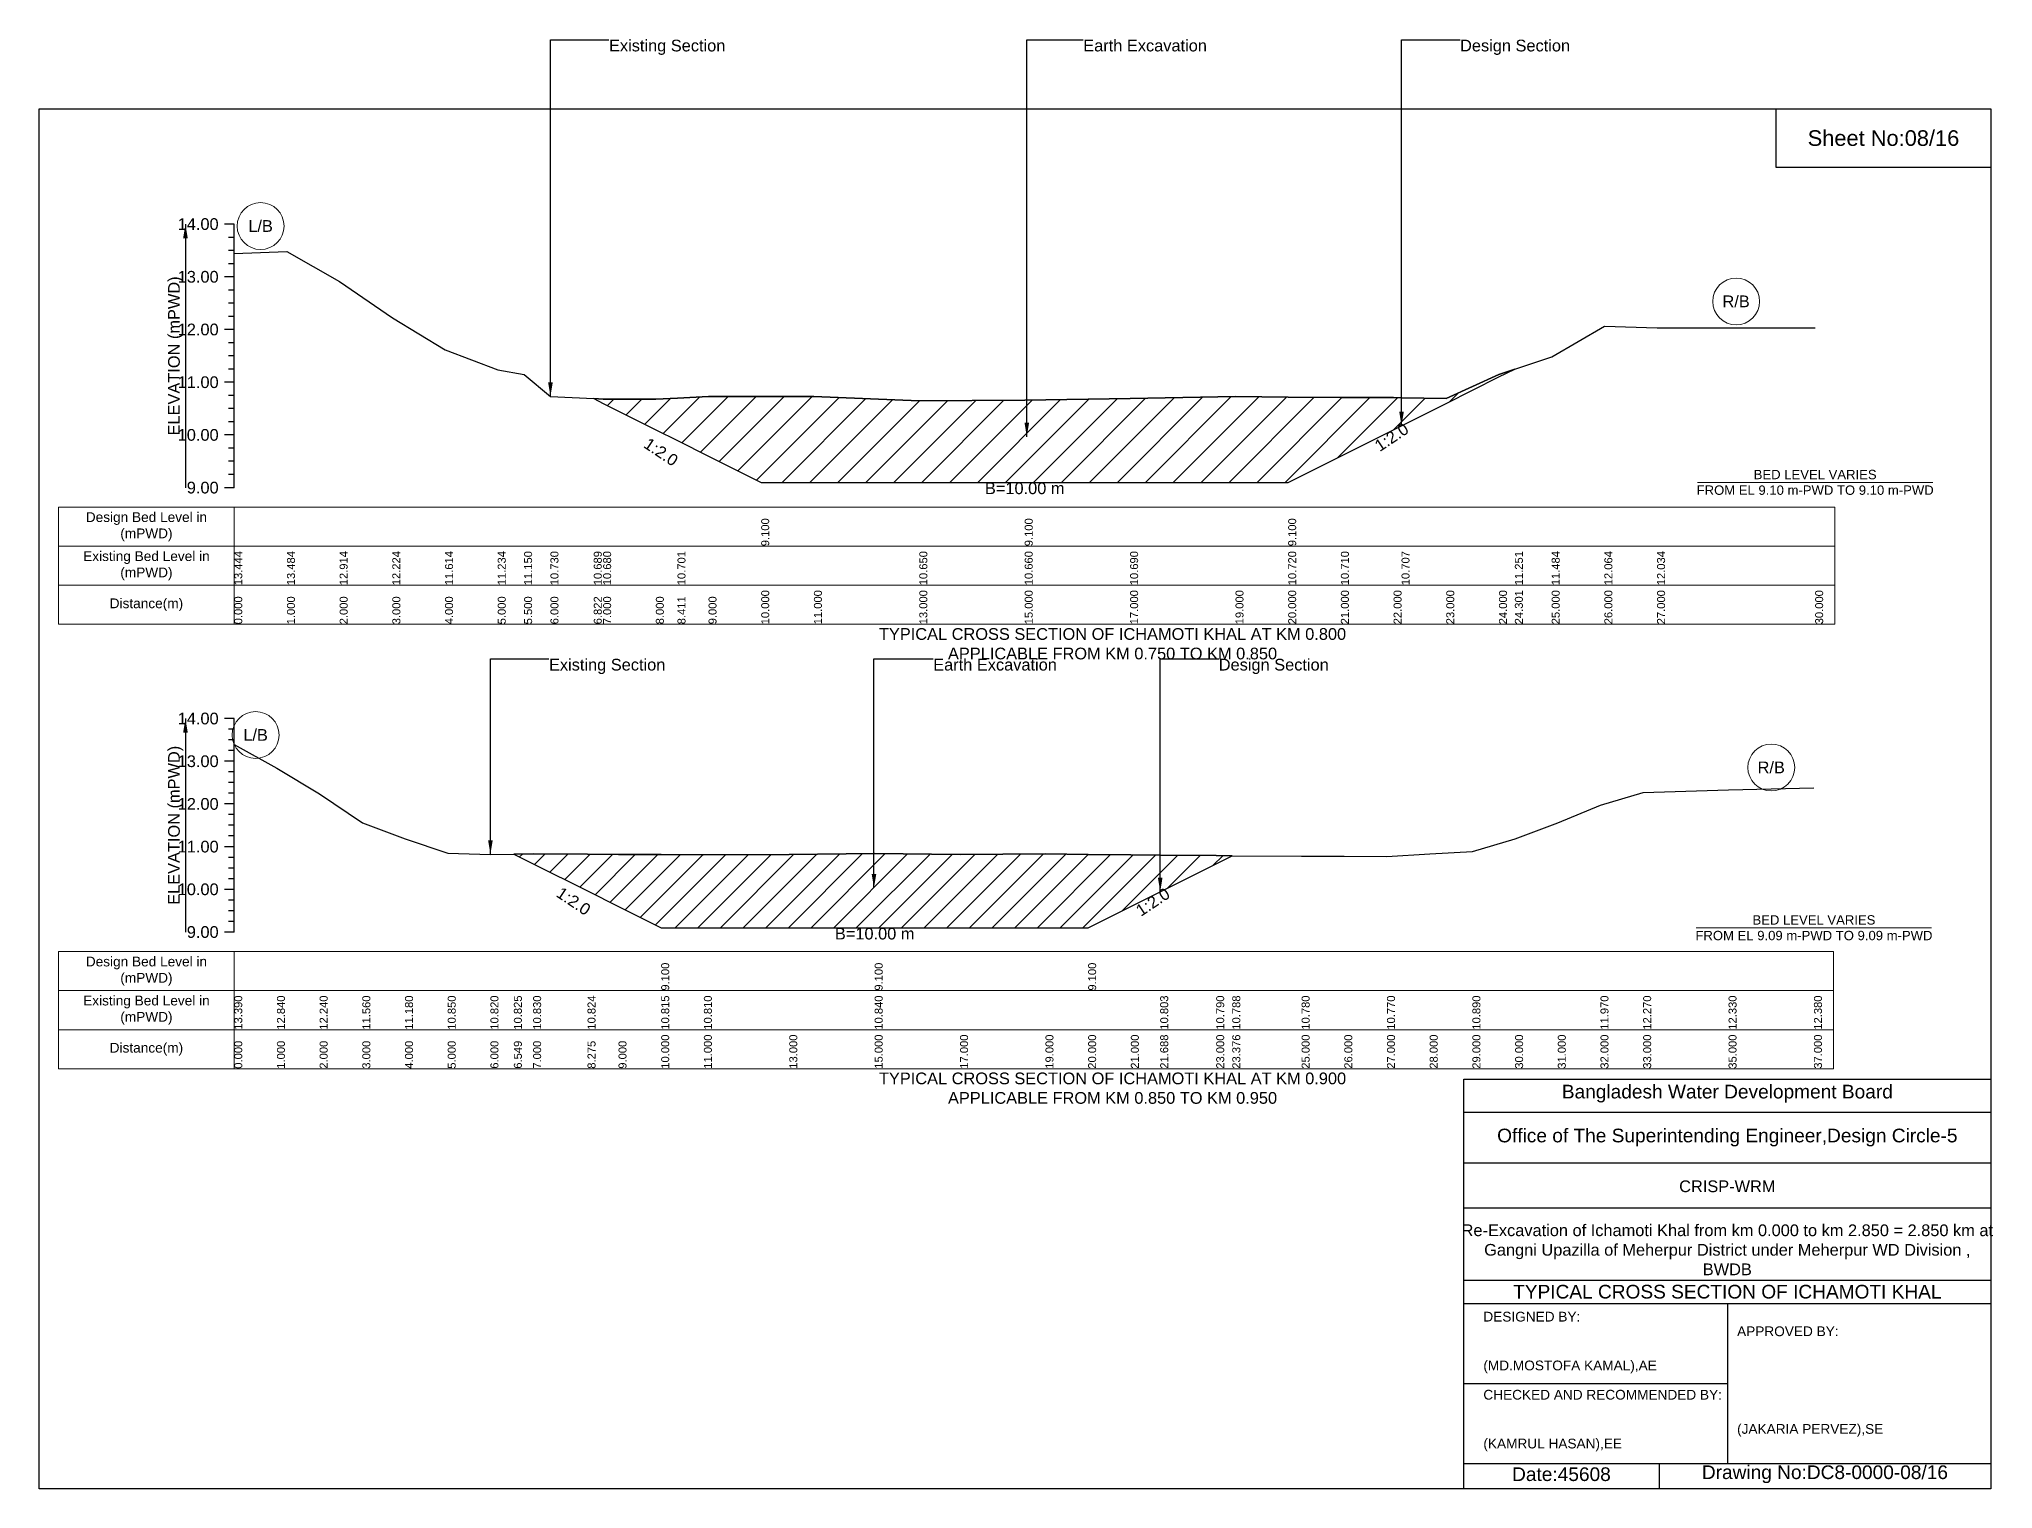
# Model space of a CAD drawing. Header units: inches. Extents: x 91000 to 258009, y -5656 to 391.
# Drawn here: x 170000 to 178009, y -5656 to 286 of the extents above; entities that cross this region are included whole.
import ezdxf

# ---------------------------------------------------------------- set-up
doc = ezdxf.new("R2010")
doc.units = ezdxf.units.IN
doc.header["$LTSCALE"] = 7
doc.header["$MEASUREMENT"] = 0
for name, color, linetype, lineweight in [('Cross section Data Border', 7, 'Continuous', 9), ('Cross Section Labels', 7, 'Continuous', 9), ('Existing_Bed_Level for Xsection', 7, 'Continuous', 25)]:
    doc.layers.add(name, color=color, linetype=linetype, lineweight=lineweight)
doc.styles.get("Standard").update_dxf_attribs({"font": 'arial.ttf'})
doc.dimstyles.get("Standard").update_dxf_attribs({"dimtxt": 0.18, "dimasz": 0.18, "dimexe": 0.18, "dimexo": 0.0625, "dimgap": 0.09, "dimtad": 0, "dimtih": 1, "dimtoh": 1, "dimdec": 4, "dimzin": 0, "dimdsep": 46, "dimtxsty": 'Standard', "dimcen": 0.09, "dimadec": 0, "dimazin": 0, "dimtfac": 1, "dimtdec": 4, "dimtofl": 0, "dimtmove": 0, "dimatfit": 3, "dimfxl": 1, "dimtolj": 1, "dimtzin": 0, "dimarcsym": 0})

msp = doc.modelspace()

# ---------------------------------------------------------------- hatches: boundary and pattern name
at = {"layer": 'Existing_Bed_Level for Xsection'}
h = msp.add_hatch(dxfattribs=at)
h.set_pattern_fill('ANSI31', color=256, scale=648, style=0)
h.paths.add_polyline_path([(172273.6, -1187.6), (172312, -1206.8), (172528, -1314.8), (172616.8, -1359.2), (172744, -1422.8), (172960, -1530.8), (173176, -1530.8), (173608, -1530.8), (174040, -1530.8), (174472, -1530.8), (174904, -1530.8), (175120, -1530.8), (175336, -1422.8), (175552, -1314.8), (175584.5, -1298.5), (175768, -1206.8), (175984, -1098.8), (176049.1, -1066.3), (175984, -1088), (175768, -1187.4), (175584.5, -1183.7), (175552, -1183), (175336, -1183), (175120, -1180.9), (174904, -1178.7), (174472, -1187.4), (174040, -1193.8), (173608, -1196), (173176, -1178.7), (172960, -1178.7), (172744, -1178.7), (172616.8, -1185.1), (172528, -1189.5), (172312, -1189.5)])
h = msp.add_hatch(dxfattribs=at)
h.set_pattern_fill('ANSI31', color=256, scale=525, style=0)
h.paths.add_polyline_path([(171946.1, -3054.3), (172025, -3093.8), (172248, -3205.3), (172375, -3268.8), (172550, -3356.2), (172725, -3356.2), (173075, -3356.2), (173425, -3356.2), (173775, -3356.2), (174125, -3356.2), (174300, -3356.2), (174475, -3268.8), (174595.4, -3208.5), (174825, -3093.8), (174890.8, -3060.8), (174825, -3060.5), (174595.4, -3058.2), (174475, -3057), (174300, -3055.2), (174125, -3053.5), (173775, -3055.2), (173425, -3051.8), (173075, -3055.2), (172725, -3057), (172550, -3056.1), (172375, -3055.2), (172248, -3054.6), (172025, -3053.5)])

# ---------------------------------------------------------------- linework, layer by layer
for points in [[(170000, 0), (178000, 0), (178000, -5656), (170000, -5656)], [(177120, 0), (178000, 0), (178000, -240), (177120, -240)]]:
    msp.add_lwpolyline(points, close=True)
for points in [[(175840, -5656), (175840, -3976), (178000, -3976)], [(175840, -4112), (178000, -4112)], [(175840, -4320), (178000, -4320)], [(175840, -4504), (178000, -4504)], [(175840, -4800), (178000, -4800)], [(175840, -4896), (178000, -4896)], [(176920, -4896), (176920, -5552)], [(175840, -5224), (176920, -5224)], [(175840, -5552), (178000, -5552)], [(176640, -5552), (176640, -5656)]]:
    msp.add_lwpolyline(points)
at = {"layer": 'Cross section Data Border'}
for points in [[(170080, -1632.4), (177360, -1632.4), (177360, -2112.4), (170080, -2112.4)], [(170080, -3453.8), (177355, -3453.8), (177355, -3933.8), (170080, -3933.8)]]:
    msp.add_lwpolyline(points, close=True, dxfattribs=at)
for points in [[(170800, -1632.4), (170800, -2112.4)], [(170080, -1792.4), (177360, -1792.4)], [(170080, -1952.4), (177360, -1952.4)], [(170800, -3453.8), (170800, -3933.8)], [(170080, -3613.8), (177355, -3613.8)], [(170080, -3773.8), (177355, -3773.8)]]:
    msp.add_lwpolyline(points, dxfattribs=at)
at = {"layer": 'Cross Section Labels'}
for points in [[(176797.8, -1530.8), (177762.2, -1530.8)], [(176792.8, -3356.2), (177757.2, -3356.2)]]:
    msp.add_lwpolyline(points, dxfattribs=at)
for centre in [(170908, -480.2), (176956, -789.1), (170887.5, -2566.1), (177100, -2699.1)]:
    msp.add_circle(centre, 96, dxfattribs=at)
at = {"layer": 'Existing_Bed_Level for Xsection'}
for points in [[(170800, -472.4), (170760, -472.4)], [(170800, -1552.4), (170800, -1336.4), (170800, -1120.4), (170800, -904.4), (170800, -688.4), (170800, -472.4)], [(170800, -526.4), (170776, -526.4)], [(170800, -580.4), (170776, -580.4)], [(170800, -634.4), (170776, -634.4)], [(170800, -592.5), (171016, -583.9), (171232, -707), (171448, -856), (171664, -987.8), (171880, -1069.9), (171988, -1088), (172096, -1178.7), (172273.6, -1187.6), (172312, -1189.5), (172528, -1189.5), (172616.8, -1185.1), (172744, -1178.7), (172960, -1178.7), (172960, -1178.7), (173176, -1178.7), (173608, -1196), (174040, -1193.8), (174040, -1193.8), (174472, -1187.4), (174904, -1178.7), (175120, -1180.9), (175120, -1180.9), (175336, -1183), (175552, -1183), (175584.5, -1183.7), (175768, -1187.4), (175984, -1088), (176049.1, -1066.3), (176200, -1015.9), (176416, -890.6), (176632, -897.1), (177280, -897.1)], [(170800, -688.4), (170760, -688.4)], [(170800, -742.4), (170776, -742.4)], [(170800, -796.4), (170776, -796.4)], [(170800, -850.4), (170776, -850.4)], [(170800, -904.4), (170760, -904.4)], [(170800, -958.4), (170776, -958.4)], [(170800, -1012.4), (170776, -1012.4)], [(170800, -1120.4), (170760, -1120.4)], [(170800, -1066.4), (170776, -1066.4)], [(170800, -1174.4), (170776, -1174.4)], [(170800, -1228.4), (170776, -1228.4)], [(170800, -1336.4), (170760, -1336.4)], [(170800, -1282.4), (170776, -1282.4)], [(170800, -1390.4), (170776, -1390.4)], [(170800, -1444.4), (170776, -1444.4)], [(170800, -1498.4), (170776, -1498.4)], [(170800, -1552.4), (170760, -1552.4)], [(170800, -2498.8), (170760, -2498.8)], [(170800, -2542.5), (170776, -2542.5)], [(170800, -3373.8), (170800, -3198.8), (170800, -3023.8), (170800, -2848.8), (170800, -2673.8), (170800, -2498.8)], [(170800, -2586.2), (170776, -2586.2)], [(170800, -2630), (170776, -2630)], [(170800, -2605.5), (170975, -2701.8), (171150, -2806.8), (171325, -2925.8), (171500, -2992.2), (171675, -3050), (171850, -3055.2), (171946.1, -3054.3), (172025, -3053.5), (172248, -3054.6), (172375, -3055.2), (172550, -3056.1), (172550, -3056.1), (172725, -3057), (173075, -3055.2), (173425, -3051.8), (173425, -3051.8), (173775, -3055.2), (174125, -3053.5), (174300, -3055.2), (174300, -3055.2), (174475, -3057), (174595.4, -3058.2), (174825, -3060.5), (174890.8, -3060.8), (175175, -3062.2), (175350, -3062.2), (175525, -3064), (175700, -3053.5), (175875, -3043), (176050, -2992.2), (176225, -2925.8), (176400, -2854), (176575, -2801.5), (176925, -2791), (177275, -2782.2)], [(170800, -2673.8), (170760, -2673.8)], [(170800, -2717.5), (170776, -2717.5)], [(170800, -2761.2), (170776, -2761.2)], [(170800, -2848.8), (170760, -2848.8)], [(170800, -2805), (170776, -2805)], [(170800, -2892.5), (170776, -2892.5)], [(170800, -2936.2), (170776, -2936.2)], [(170800, -3023.8), (170760, -3023.8)], [(170800, -2980), (170776, -2980)], [(170800, -3067.5), (170776, -3067.5)], [(170800, -3111.2), (170776, -3111.2)], [(170800, -3198.8), (170760, -3198.8)], [(170800, -3155), (170776, -3155)], [(170800, -3242.5), (170776, -3242.5)], [(170800, -3286.2), (170776, -3286.2)], [(170800, -3330), (170776, -3330)], [(170800, -3373.8), (170760, -3373.8)]]:
    msp.add_lwpolyline(points, dxfattribs=at)
for points in [[(172273.6, -1187.6), (172273.6, -1187.6), (172312, -1206.8), (172528, -1314.8), (172616.8, -1359.2), (172744, -1422.8), (172960, -1530.8), (172960, -1530.8), (173176, -1530.8), (173608, -1530.8), (174040, -1530.8), (174040, -1530.8), (174472, -1530.8), (174904, -1530.8), (175120, -1530.8), (175120, -1530.8), (175336, -1422.8), (175552, -1314.8), (175584.5, -1298.5), (175768, -1206.8), (175984, -1098.8), (176049.1, -1066.3), (176049.1, -1066.3), (176049.1, -1066.3), (175984, -1088), (175768, -1187.4), (175584.5, -1183.7), (175552, -1183), (175336, -1183), (175120, -1180.9), (175120, -1180.9), (174904, -1178.7), (174472, -1187.4), (174040, -1193.8), (174040, -1193.8), (173608, -1196), (173176, -1178.7), (172960, -1178.7), (172960, -1178.7), (172744, -1178.7), (172616.8, -1185.1), (172528, -1189.5), (172312, -1189.5), (172273.6, -1187.6)], [(171946.1, -3054.3), (171946.1, -3054.3), (172025, -3093.8), (172248, -3205.3), (172375, -3268.8), (172550, -3356.2), (172550, -3356.2), (172725, -3356.2), (173075, -3356.2), (173425, -3356.2), (173425, -3356.2), (173775, -3356.2), (174125, -3356.2), (174300, -3356.2), (174300, -3356.2), (174475, -3268.8), (174595.4, -3208.5), (174825, -3093.8), (174890.8, -3060.8), (174890.8, -3060.8), (174890.8, -3060.8), (174825, -3060.5), (174595.4, -3058.2), (174475, -3057), (174300, -3055.2), (174300, -3055.2), (174125, -3053.5), (173775, -3055.2), (173425, -3051.8), (173425, -3051.8), (173075, -3055.2), (172725, -3057), (172550, -3056.1), (172550, -3056.1), (172375, -3055.2), (172248, -3054.6), (172025, -3053.5), (171946.1, -3054.3)]]:
    msp.add_lwpolyline(points, close=True, dxfattribs=at)

# ---------------------------------------------------------------- texts
at = {"attachment_point": 5}
for s, insert, char_height in [('Sheet No:08/16', (177560, -120), 64), ('Bangladesh Water Development Board', (176920, -4036), 56), ('Office of The Superintending Engineer,Design Circle-5', (176920, -4216), 56)]:
    msp.add_mtext(s, dxfattribs=dict(at, insert=insert, char_height=char_height))
for s, insert, char_height, width, attachment_point in [('CRISP-WRM', (176920, -4416), 48, 2240, 5), ('Re-Excavation of Ichamoti Khal from km 0.000 to km 2.850 = 2.850 km at^JGangni Upazilla of Meherpur District under Meherpur WD Division ,^JBWDB', (176920, -4676), 48, 2160, 5), ('TYPICAL CROSS SECTION OF ICHAMOTI KHAL', (176920, -4848), 56, 2240, 5), ('DESIGNED BY:^J^J^J(MD.MOSTOFA KAMAL),AE', (175920, -5056), 40, 1120, 4), ('APPROVED BY:^J^J^J^J^J^J(JAKARIA PERVEZ),SE', (176960, -5216), 40, 1120, 4), ('CHECKED AND RECOMMENDED BY:^J^J^J(KAMRUL HASAN),EE', (175920, -5376), 40, 1120, 4), ('Date:45608', (176240, -5596), 56, 1120, 5), ('Drawing No:DC8-0000-08/16', (177320, -5596), 56, 1760, 5)]:
    msp.add_mtext(s, dxfattribs=dict(insert=insert, char_height=char_height, width=width, attachment_point=attachment_point))
at = {"layer": 'Cross section Data Border', "char_height": 40, "width": 640, "attachment_point": 5}
for s, insert in [('Design Bed Level in (mPWD)', (170440, -1712.4)), ('Existing Bed Level in (mPWD)', (170440, -1872.4)), ('Distance(m)', (170440, -2032.4)), ('Design Bed Level in (mPWD)', (170440, -3533.8)), ('Existing Bed Level in (mPWD)', (170440, -3693.8)), ('Distance(m)', (170440, -3853.8))]:
    msp.add_mtext(s, dxfattribs=dict(at, insert=insert))
at = {"layer": 'Cross Section Labels'}
for s, insert, char_height, attachment_point in [('Existing Section', (172336, 283.6), 48, 1), ('Earth Excavation', (174280, 283.6), 48, 1), ('Design Section', (175824.5, 283.6), 48, 1), ('L/B', (170908, -480.2), 48, 5), ('R/B', (176956, -789.1), 48, 5), ('BED LEVEL VARIES ^JFROM EL 9.10 m-PWD TO 9.10 m-PWD', (177280, -1530.8), 38.4, 5), ('B=10.00 m', (174040, -1530.8), 48, 2), ('TYPICAL CROSS SECTION OF ICHAMOTI KHAL AT KM 0.800^JAPPLICABLE FROM KM 0.750 TO KM 0.850', (174400, -2192.4), 48, 5), ('Existing Section', (172090, -2253.8), 48, 1), ('Earth Excavation', (173665, -2253.8), 48, 1), ('Design Section', (174835.4, -2253.8), 48, 1), ('L/B', (170887.5, -2566.1), 48, 5), ('R/B', (177100, -2699.1), 48, 5), ('B=10.00 m', (173425, -3356.2), 48, 2), ('BED LEVEL VARIES ^JFROM EL 9.09 m-PWD TO 9.09 m-PWD', (177275, -3356.2), 38.4, 5), ('TYPICAL CROSS SECTION OF ICHAMOTI KHAL AT KM 0.900^JAPPLICABLE FROM KM 0.850 TO KM 0.950', (174400, -4013.8), 48, 5)]:
    msp.add_mtext(s, dxfattribs=dict(at, insert=insert, char_height=char_height, attachment_point=attachment_point))
at = {"layer": 'Cross Section Labels', "char_height": 48, "attachment_point": 2}
for insert, rotation in [((172562.8, -1386.2), 326.30993), ((175530.5, -1325.5), 33.69007), ((172204.3, -3227.1), 326.30993), ((174551.7, -3230.4), 33.69007)]:
    msp.add_mtext('1:2.0', dxfattribs=dict(at, insert=insert, rotation=rotation))
at = {"layer": 'Existing_Bed_Level for Xsection', "char_height": 48, "attachment_point": 6}
for s, insert in [('14.00', (170736, -472.4)), ('13.00', (170736, -688.4)), ('12.00', (170736, -904.4)), ('11.00', (170736, -1120.4)), ('10.00', (170736, -1336.4)), ('9.00', (170736, -1552.4)), ('14.00', (170736, -2498.8)), ('13.00', (170736, -2673.8)), ('12.00', (170736, -2848.8)), ('11.00', (170736, -3023.8)), ('10.00', (170736, -3198.8)), ('9.00', (170736, -3373.8))]:
    msp.add_mtext(s, dxfattribs=dict(at, insert=insert))
at = {"layer": 'Existing_Bed_Level for Xsection', "rotation": 90}
for s, insert, char_height, attachment_point in [('ELEVATION (mPWD)', (170560, -1012.4), 48, 5), ('9.100', (172960, -1792.4), 32.8, 1), ('9.100', (174040, -1792.4), 32.8, 1), ('9.100', (175120, -1792.4), 32.8, 1), ('13.444', (170800, -1952.4), 32.8, 1), ('13.484', (171016, -1952.4), 32.8, 1), ('12.914', (171232, -1952.4), 32.8, 1), ('12.224', (171448, -1952.4), 32.8, 1), ('11.614', (171664, -1952.4), 32.8, 1), ('11.234', (171880, -1952.4), 32.8, 1), ('11.150', (171988, -1952.4), 32.8, 1), ('10.730', (172096, -1952.4), 32.8, 1), ('10.689', (172273.6, -1952.4), 32.8, 1), ('10.680', (172312, -1952.4), 32.8, 1), ('10.701', (172616.8, -1952.4), 32.8, 1), ('10.650', (173608, -1952.4), 32.8, 1), ('10.660', (174040, -1952.4), 32.8, 1), ('10.690', (174472, -1952.4), 32.8, 1), ('10.720', (175120, -1952.4), 32.8, 1), ('10.710', (175336, -1952.4), 32.8, 1), ('10.707', (175584.5, -1952.4), 32.8, 1), ('11.251', (176049.1, -1952.4), 32.8, 1), ('11.484', (176200, -1952.4), 32.8, 1), ('12.064', (176416, -1952.4), 32.8, 1), ('12.034', (176632, -1952.4), 32.8, 1), ('0.000', (170800, -2112.4), 32.8, 1), ('1.000', (171016, -2112.4), 32.8, 1), ('2.000', (171232, -2112.4), 32.8, 1), ('3.000', (171448, -2112.4), 32.8, 1), ('4.000', (171664, -2112.4), 32.8, 1), ('5.000', (171880, -2112.4), 32.8, 1), ('5.500', (171988, -2112.4), 32.8, 1), ('6.000', (172096, -2112.4), 32.8, 1), ('6.822', (172273.6, -2112.4), 32.8, 1), ('7.000', (172312, -2112.4), 32.8, 1), ('8.000', (172528, -2112.4), 32.8, 1), ('8.411', (172616.8, -2112.4), 32.8, 1), ('9.000', (172744, -2112.4), 32.8, 1), ('10.000', (172960, -2112.4), 32.8, 1), ('11.000', (173176, -2112.4), 32.8, 1), ('13.000', (173608, -2112.4), 32.8, 1), ('15.000', (174040, -2112.4), 32.8, 1), ('17.000', (174472, -2112.4), 32.8, 1), ('19.000', (174904, -2112.4), 32.8, 1), ('20.000', (175120, -2112.4), 32.8, 1), ('21.000', (175336, -2112.4), 32.8, 1), ('22.000', (175552, -2112.4), 32.8, 1), ('23.000', (175768, -2112.4), 32.8, 1), ('24.000', (175984, -2112.4), 32.8, 1), ('24.301', (176049.1, -2112.4), 32.8, 1), ('25.000', (176200, -2112.4), 32.8, 1), ('26.000', (176416, -2112.4), 32.8, 1), ('27.000', (176632, -2112.4), 32.8, 1), ('30.000', (177280, -2112.4), 32.8, 1), ('ELEVATION (mPWD)', (170560, -2936.2), 48, 5), ('9.100', (172550, -3613.8), 32.8, 1), ('9.100', (173425, -3613.8), 32.8, 1), ('9.100', (174300, -3613.8), 32.8, 1), ('13.390', (170800, -3773.8), 32.8, 1), ('12.840', (170975, -3773.8), 32.8, 1), ('12.240', (171150, -3773.8), 32.8, 1), ('11.560', (171325, -3773.8), 32.8, 1), ('11.180', (171500, -3773.8), 32.8, 1), ('10.850', (171675, -3773.8), 32.8, 1), ('10.820', (171850, -3773.8), 32.8, 1), ('10.825', (171946.1, -3773.8), 32.8, 1), ('10.830', (172025, -3773.8), 32.8, 1), ('10.824', (172248, -3773.8), 32.8, 1), ('10.815', (172550, -3773.8), 32.8, 1), ('10.810', (172725, -3773.8), 32.8, 1), ('10.840', (173425, -3773.8), 32.8, 1), ('10.803', (174595.4, -3773.8), 32.8, 1), ('10.790', (174825, -3773.8), 32.8, 1), ('10.788', (174890.8, -3773.8), 32.8, 1), ('10.780', (175175, -3773.8), 32.8, 1), ('10.770', (175525, -3773.8), 32.8, 1), ('10.890', (175875, -3773.8), 32.8, 1), ('11.970', (176400, -3773.8), 32.8, 1), ('12.270', (176575, -3773.8), 32.8, 1), ('12.330', (176925, -3773.8), 32.8, 1), ('12.380', (177275, -3773.8), 32.8, 1), ('0.000', (170800, -3933.8), 32.8, 1), ('1.000', (170975, -3933.8), 32.8, 1), ('2.000', (171150, -3933.8), 32.8, 1), ('3.000', (171325, -3933.8), 32.8, 1), ('4.000', (171500, -3933.8), 32.8, 1), ('5.000', (171675, -3933.8), 32.8, 1), ('6.000', (171850, -3933.8), 32.8, 1), ('6.549', (171946.1, -3933.8), 32.8, 1), ('7.000', (172025, -3933.8), 32.8, 1), ('8.275', (172248, -3933.8), 32.8, 1), ('9.000', (172375, -3933.8), 32.8, 1), ('10.000', (172550, -3933.8), 32.8, 1), ('11.000', (172725, -3933.8), 32.8, 1), ('13.000', (173075, -3933.8), 32.8, 1), ('15.000', (173425, -3933.8), 32.8, 1), ('17.000', (173775, -3933.8), 32.8, 1), ('19.000', (174125, -3933.8), 32.8, 1), ('20.000', (174300, -3933.8), 32.8, 1), ('21.000', (174475, -3933.8), 32.8, 1), ('21.688', (174595.4, -3933.8), 32.8, 1), ('23.000', (174825, -3933.8), 32.8, 1), ('23.376', (174890.8, -3933.8), 32.8, 1), ('25.000', (175175, -3933.8), 32.8, 1), ('26.000', (175350, -3933.8), 32.8, 1), ('27.000', (175525, -3933.8), 32.8, 1), ('28.000', (175700, -3933.8), 32.8, 1), ('29.000', (175875, -3933.8), 32.8, 1), ('30.000', (176050, -3933.8), 32.8, 1), ('31.000', (176225, -3933.8), 32.8, 1), ('32.000', (176400, -3933.8), 32.8, 1), ('33.000', (176575, -3933.8), 32.8, 1), ('35.000', (176925, -3933.8), 32.8, 1), ('37.000', (177275, -3933.8), 32.8, 1)]:
    msp.add_mtext(s, dxfattribs=dict(at, insert=insert, char_height=char_height, attachment_point=attachment_point))

# ---------------------------------------------------------------- leaders
at = {"layer": 'Cross Section Labels', "annotation_type": 0, "has_hookline": 1, "hookline_direction": 0}
for points, text_width in [([(172096, -1178.7), (172096, 283.6), (172335.9, 283.6)], 467.2), ([(174048.6, -1343.7), (174048.6, 283.6), (174279.9, 283.6)], 497), ([(175584.5, -1298.5), (175584.5, 283.6), (175824.4, 283.6)], 441.2), ([(171850, -3055.2), (171850, -2253.8), (172089.9, -2253.8)], 467.2), ([(173422.1, -3193), (173422.1, -2253.8), (173664.9, -2253.8)], 497), ([(174595.4, -3208.5), (174595.4, -2253.8), (174835.3, -2253.8)], 441.2)]:
    msp.add_leader(points, dimstyle='Standard', override={"dimasz": 57.6}, dxfattribs=dict(at, text_width=text_width))
at = {"layer": 'Existing_Bed_Level for Xsection'}
for points in [[(170600, -472.4), (170600, -1552.4)], [(170600, -2498.8), (170600, -3373.8)]]:
    msp.add_leader(points, dimstyle='Standard', override={"dimasz": 57.6}, dxfattribs=at)

doc.saveas('drawing.dxf')
